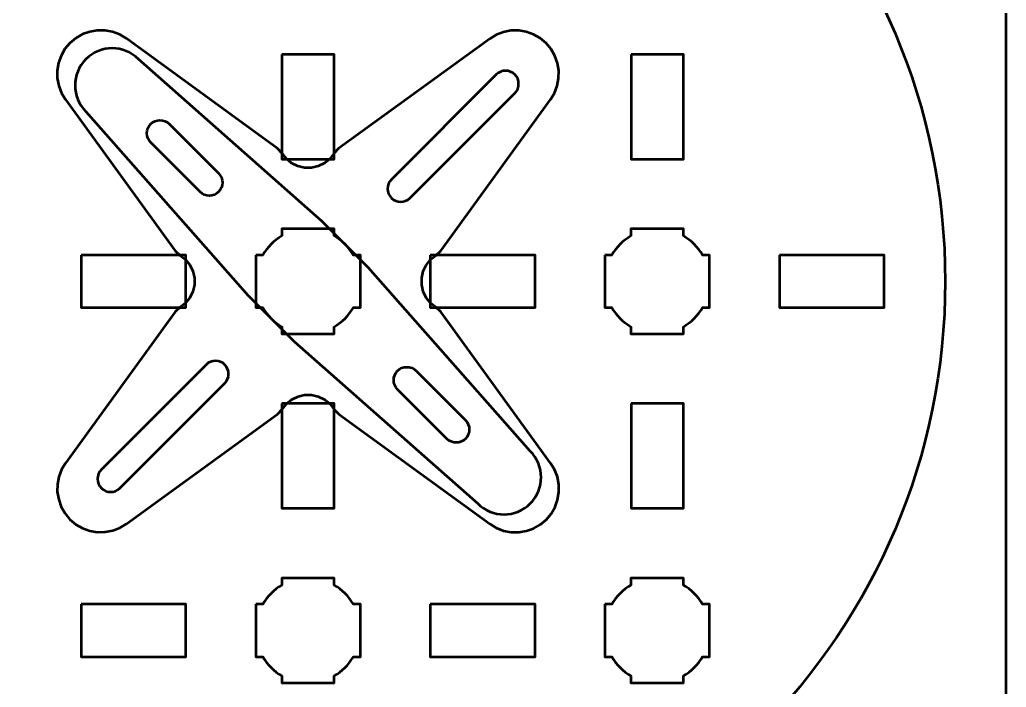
# Model space of a CAD drawing. Header units: centimetres. Extents: x -21.1 to 0, y -29.7 to 0.
# Drawn here: x -5.65 to 0, y -6.18 to -2.35 of the extents above; entities that cross this region are included whole.
import ezdxf

# ---------------------------------------------------------------- set-up
doc = ezdxf.new("R2010")
doc.units = ezdxf.units.CM
doc.header["$MEASUREMENT"] = 0
doc.layers.add('Layer 1', color=7, linetype='Continuous')

msp = doc.modelspace()

# ---------------------------------------------------------------- linework, layer by layer
at = {"layer": 'Layer 1', "color": 3, "lineweight": 53}
msp.add_ellipse((-4, -3.85), major_axis=(0, 3.65), ratio=1, dxfattribs=at)
at = {"layer": 'Layer 1', "color": 1, "lineweight": 53}
msp.add_open_spline([(-21.00003, -29.19995), (-21.00003, -29.19995), (-21.00003, -2.29992), (-21.00003, -2.29992), (-21.00003, -2.29992), (-21.00003, -2.21709), (-20.93286, -2.14992), (-20.85003, -2.14992), (-20.85003, -2.14992), (-20.7672, -2.14992), (-20.70003, -2.08275), (-20.70003, -1.99992), (-20.70003, -1.99992), (-20.70003, -1.91709), (-20.7672, -1.84992), (-20.85003, -1.84992), (-20.85003, -1.84992), (-20.93286, -1.84992), (-21.00003, -1.78275), (-21.00003, -1.69992), (-21.00003, -1.69992), (-21.00003, -1.61709), (-20.93286, -1.54992), (-20.85003, -1.54992), (-20.85003, -1.54992), (-20.7672, -1.54992), (-20.70003, -1.48275), (-20.70003, -1.39992), (-20.70003, -1.39992), (-20.70003, -1.31709), (-20.7672, -1.24992), (-20.85003, -1.24992), (-20.85003, -1.24992), (-20.93286, -1.24992), (-21.00003, -1.18275), (-21.00003, -1.09992), (-21.00003, -1.09992), (-21.00003, -1.09992), (-21.00003, -0.49992), (-21.00003, -0.49992), (-21.00003, -0.49992), (-21.00003, -0.22295), (-20.77694, 0.00004), (-20.49994, 0.00004), (-20.49994, 0.00004), (-20.49994, 0.00004), (-0.50008, 0.00004), (-0.50008, 0.00004), (-0.50008, 0.00004), (-0.22294, 0.00004), (0.00002, -0.22295), (0.00002, -0.49992), (0.00002, -0.49992), (0.00002, -0.49992), (0.00002, -29.19995), (0.00002, -29.19995), (0.00002, -29.19995), (0.00002, -29.47695), (-0.22294, -29.70004), (-0.50008, -29.70004), (-0.50008, -29.70004), (-0.50008, -29.70004), (-20.49994, -29.70004), (-20.49994, -29.70004), (-20.49994, -29.70004), (-20.77694, -29.70004), (-21.00003, -29.47695), (-21.00003, -29.19995)], degree=3, knots=[0, 0, 0, 0, 0.0588235, 0.0588235, 0.0588235, 0.0588235, 0.1176471, 0.1176471, 0.1176471, 0.1176471, 0.1764706, 0.1764706, 0.1764706, 0.1764706, 0.2352941, 0.2352941, 0.2352941, 0.2352941, 0.2941176, 0.2941176, 0.2941176, 0.2941176, 0.3529412, 0.3529412, 0.3529412, 0.3529412, 0.4117647, 0.4117647, 0.4117647, 0.4117647, 0.4705882, 0.4705882, 0.4705882, 0.4705882, 0.5294118, 0.5294118, 0.5294118, 0.5294118, 0.5882353, 0.5882353, 0.5882353, 0.5882353, 0.6470588, 0.6470588, 0.6470588, 0.6470588, 0.7058824, 0.7058824, 0.7058824, 0.7058824, 0.7647059, 0.7647059, 0.7647059, 0.7647059, 0.8235294, 0.8235294, 0.8235294, 0.8235294, 0.8823529, 0.8823529, 0.8823529, 0.8823529, 0.9411765, 0.9411765, 0.9411765, 0.9411765, 1, 1, 1, 1], dxfattribs=at)
at = {"layer": 'Layer 1', "color": 5, "lineweight": 53}
for points, knots in [([(-5.04126, -2.4598), (-5.04126, -2.4598), (-4.17532, -3.08937), (-4.17532, -3.08937), (-4.17532, -3.08937), (-4.17532, -3.08937), (-4.14843, -3.11738), (-4.14843, -3.11738), (-4.14843, -3.11738), (-4.14843, -3.11738), (-4.12435, -3.14819), (-4.12435, -3.14819), (-4.12435, -3.14819), (-4.12435, -3.14819), (-4.0941, -3.17283), (-4.0941, -3.17283), (-4.0941, -3.17283), (-4.0941, -3.17283), (-4.05882, -3.19019), (-4.05882, -3.19019), (-4.05882, -3.19019), (-4.05882, -3.19019), (-4.0196, -3.19916), (-4.0196, -3.19916), (-4.0196, -3.19916), (-4.0196, -3.19916), (-3.98039, -3.19915), (-3.98039, -3.19915), (-3.98039, -3.19915), (-3.98039, -3.19915), (-3.94231, -3.19019), (-3.94231, -3.19019), (-3.94231, -3.19019), (-3.94231, -3.19019), (-3.90646, -3.17338), (-3.90646, -3.17338), (-3.90646, -3.17338), (-3.90646, -3.17338), (-3.87565, -3.14818), (-3.87565, -3.14818), (-3.87565, -3.14818), (-3.87565, -3.14818), (-3.85158, -3.11738), (-3.85158, -3.11738), (-3.85158, -3.11738), (-3.85158, -3.11738), (-3.82525, -3.08881), (-3.82525, -3.08881), (-3.82525, -3.08881), (-3.82525, -3.08881), (-2.9593, -2.46036), (-2.9593, -2.46036), (-2.9593, -2.46036), (-2.9593, -2.46036), (-2.92177, -2.43739), (-2.92177, -2.43739), (-2.92177, -2.43739), (-2.92177, -2.43739), (-2.88089, -2.42228), (-2.88089, -2.42228), (-2.88089, -2.42228), (-2.88089, -2.42228), (-2.83775, -2.41387), (-2.83775, -2.41387), (-2.83775, -2.41387), (-2.83775, -2.41387), (-2.79351, -2.41331), (-2.79351, -2.41331), (-2.79351, -2.41331), (-2.79351, -2.41331), (-2.74982, -2.42115), (-2.74982, -2.42115), (-2.74982, -2.42115), (-2.74982, -2.42115), (-2.70837, -2.43572), (-2.70837, -2.43572), (-2.70837, -2.43572), (-2.70837, -2.43572), (-2.66973, -2.45756), (-2.66973, -2.45756), (-2.66973, -2.45756), (-2.66973, -2.45756), (-2.63612, -2.48556), (-2.63612, -2.48556), (-2.63612, -2.48556), (-2.63612, -2.48556), (-2.60755, -2.51973), (-2.60755, -2.51973), (-2.60755, -2.51973), (-2.60755, -2.51973), (-2.58571, -2.55838), (-2.58571, -2.55838), (-2.58571, -2.55838), (-2.58571, -2.55838), (-2.57114, -2.59982), (-2.57114, -2.59982), (-2.57114, -2.59982), (-2.57114, -2.59982), (-2.56386, -2.64296), (-2.56386, -2.64296), (-2.56386, -2.64296), (-2.56386, -2.64296), (-2.56442, -2.6872), (-2.56442, -2.6872), (-2.56442, -2.6872), (-2.56442, -2.6872), (-2.57227, -2.7309), (-2.57227, -2.7309), (-2.57227, -2.7309), (-2.57227, -2.7309), (-2.58738, -2.77178), (-2.58738, -2.77178), (-2.58738, -2.77178), (-2.58738, -2.77178), (-2.61035, -2.80931), (-2.61035, -2.80931), (-2.61035, -2.80931), (-2.61035, -2.80931), (-3.23936, -3.6747), (-3.23936, -3.6747), (-3.23936, -3.6747), (-3.23936, -3.6747), (-3.26738, -3.70158), (-3.26738, -3.70158), (-3.26738, -3.70158), (-3.26738, -3.70158), (-3.29817, -3.72566), (-3.29817, -3.72566), (-3.29817, -3.72566), (-3.29817, -3.72566), (-3.32337, -3.75647), (-3.32337, -3.75647), (-3.32337, -3.75647), (-3.32337, -3.75647), (-3.34018, -3.79232), (-3.34018, -3.79232), (-3.34018, -3.79232), (-3.34018, -3.79232), (-3.34914, -3.83039), (-3.34914, -3.83039), (-3.34914, -3.83039), (-3.34914, -3.83039), (-3.34915, -3.86961), (-3.34915, -3.86961), (-3.34915, -3.86961), (-3.34915, -3.86961), (-3.34075, -3.90826), (-3.34075, -3.90826), (-3.34075, -3.90826), (-3.34075, -3.90826), (-3.32338, -3.94355), (-3.32338, -3.94355), (-3.32338, -3.94355), (-3.32338, -3.94355), (-3.29818, -3.97436), (-3.29818, -3.97436), (-3.29818, -3.97436), (-3.29818, -3.97436), (-3.26737, -3.99844), (-3.26737, -3.99844), (-3.26737, -3.99844), (-3.26737, -3.99844), (-3.23936, -4.02532), (-3.23936, -4.02532), (-3.23936, -4.02532), (-3.23936, -4.02532), (-2.61036, -4.8907), (-2.61036, -4.8907), (-2.61036, -4.8907), (-2.61036, -4.8907), (-2.5874, -4.92822), (-2.5874, -4.92822), (-2.5874, -4.92822), (-2.5874, -4.92822), (-2.57171, -4.96966), (-2.57171, -4.96966), (-2.57171, -4.96966), (-2.57171, -4.96966), (-2.56388, -5.01336), (-2.56388, -5.01336), (-2.56388, -5.01336), (-2.56388, -5.01336), (-2.56332, -5.0576), (-2.56332, -5.0576), (-2.56332, -5.0576), (-2.56332, -5.0576), (-2.57059, -5.10073), (-2.57059, -5.10073), (-2.57059, -5.10073), (-2.57059, -5.10073), (-2.58516, -5.14218), (-2.58516, -5.14218), (-2.58516, -5.14218), (-2.58516, -5.14218), (-2.607, -5.18083), (-2.607, -5.18083), (-2.607, -5.18083), (-2.607, -5.18083), (-2.635, -5.21444), (-2.635, -5.21444), (-2.635, -5.21444), (-2.635, -5.21444), (-2.66917, -5.243), (-2.66917, -5.243), (-2.66917, -5.243), (-2.66917, -5.243), (-2.70783, -5.26485), (-2.70783, -5.26485), (-2.70783, -5.26485), (-2.70783, -5.26485), (-2.74928, -5.27942), (-2.74928, -5.27942), (-2.74928, -5.27942), (-2.74928, -5.27942), (-2.7924, -5.28669), (-2.7924, -5.28669), (-2.7924, -5.28669), (-2.7924, -5.28669), (-2.83665, -5.28613), (-2.83665, -5.28613), (-2.83665, -5.28613), (-2.83665, -5.28613), (-2.88034, -5.2783), (-2.88034, -5.2783), (-2.88034, -5.2783), (-2.88034, -5.2783), (-2.92179, -5.26261), (-2.92179, -5.26261), (-2.92179, -5.26261), (-2.92179, -5.26261), (-2.95931, -5.23965), (-2.95931, -5.23965), (-2.95931, -5.23965), (-2.95931, -5.23965), (-3.82468, -4.61064), (-3.82468, -4.61064), (-3.82468, -4.61064), (-3.82468, -4.61064), (-3.85157, -4.58264), (-3.85157, -4.58264), (-3.85157, -4.58264), (-3.85157, -4.58264), (-3.87565, -4.55183), (-3.87565, -4.55183), (-3.87565, -4.55183), (-3.87565, -4.55183), (-3.90646, -4.52663), (-3.90646, -4.52663), (-3.90646, -4.52663), (-3.90646, -4.52663), (-3.94175, -4.50926), (-3.94175, -4.50926), (-3.94175, -4.50926), (-3.94175, -4.50926), (-3.9804, -4.50086), (-3.9804, -4.50086), (-3.9804, -4.50086), (-3.9804, -4.50086), (-4.01961, -4.50086), (-4.01961, -4.50086), (-4.01961, -4.50086), (-4.01961, -4.50086), (-4.05769, -4.50983), (-4.05769, -4.50983), (-4.05769, -4.50983), (-4.05769, -4.50983), (-4.09354, -4.52663), (-4.09354, -4.52663), (-4.09354, -4.52663), (-4.09354, -4.52663), (-4.12435, -4.55184), (-4.12435, -4.55184), (-4.12435, -4.55184), (-4.12435, -4.55184), (-4.14843, -4.58264), (-4.14843, -4.58264), (-4.14843, -4.58264), (-4.14843, -4.58264), (-4.17475, -4.61009), (-4.17475, -4.61009), (-4.17475, -4.61009), (-4.17475, -4.61009), (-5.04069, -5.23965), (-5.04069, -5.23965), (-5.04069, -5.23965), (-5.04069, -5.23965), (-5.07821, -5.26261), (-5.07821, -5.26261), (-5.07821, -5.26261), (-5.07821, -5.26261), (-5.11911, -5.27774), (-5.11911, -5.27774), (-5.11911, -5.27774), (-5.11911, -5.27774), (-5.1628, -5.28557), (-5.1628, -5.28557), (-5.1628, -5.28557), (-5.1628, -5.28557), (-5.20704, -5.28614), (-5.20704, -5.28614), (-5.20704, -5.28614), (-5.20704, -5.28614), (-5.25017, -5.27886), (-5.25017, -5.27886), (-5.25017, -5.27886), (-5.25017, -5.27886), (-5.29161, -5.26429), (-5.29161, -5.26429), (-5.29161, -5.26429), (-5.29161, -5.26429), (-5.33027, -5.24245), (-5.33027, -5.24245), (-5.33027, -5.24245), (-5.33027, -5.24245), (-5.36444, -5.21388), (-5.36444, -5.21388), (-5.36444, -5.21388), (-5.36444, -5.21388), (-5.39244, -5.18027), (-5.39244, -5.18027), (-5.39244, -5.18027), (-5.39244, -5.18027), (-5.41427, -5.14163), (-5.41427, -5.14163), (-5.41427, -5.14163), (-5.41427, -5.14163), (-5.42885, -5.10018), (-5.42885, -5.10018), (-5.42885, -5.10018), (-5.42885, -5.10018), (-5.43669, -5.05649), (-5.43669, -5.05649), (-5.43669, -5.05649), (-5.43669, -5.05649), (-5.43613, -5.01224), (-5.43613, -5.01224), (-5.43613, -5.01224), (-5.43613, -5.01224), (-5.42773, -4.96912), (-5.42773, -4.96912), (-5.42773, -4.96912), (-5.42773, -4.96912), (-5.4126, -4.92822), (-5.4126, -4.92822), (-5.4126, -4.92822), (-5.4126, -4.92822), (-5.38964, -4.8907), (-5.38964, -4.8907), (-5.38964, -4.8907), (-5.38964, -4.8907), (-4.76064, -4.0242), (-4.76064, -4.0242), (-4.76064, -4.0242), (-4.76064, -4.0242), (-4.73263, -3.99844), (-4.73263, -3.99844), (-4.73263, -3.99844), (-4.73263, -3.99844), (-4.70183, -3.97436), (-4.70183, -3.97436), (-4.70183, -3.97436), (-4.70183, -3.97436), (-4.67662, -3.94355), (-4.67662, -3.94355), (-4.67662, -3.94355), (-4.67662, -3.94355), (-4.65982, -3.9077), (-4.65982, -3.9077), (-4.65982, -3.9077), (-4.65982, -3.9077), (-4.65086, -3.86961), (-4.65086, -3.86961), (-4.65086, -3.86961), (-4.65086, -3.86961), (-4.65085, -3.83041), (-4.65085, -3.83041), (-4.65085, -3.83041), (-4.65085, -3.83041), (-4.65982, -3.79119), (-4.65982, -3.79119), (-4.65982, -3.79119), (-4.65982, -3.79119), (-4.67718, -3.75591), (-4.67718, -3.75591), (-4.67718, -3.75591), (-4.67718, -3.75591), (-4.70182, -3.72567), (-4.70182, -3.72567), (-4.70182, -3.72567), (-4.70182, -3.72567), (-4.73263, -3.70158), (-4.73263, -3.70158), (-4.73263, -3.70158), (-4.73263, -3.70158), (-4.76064, -3.67469), (-4.76064, -3.67469), (-4.76064, -3.67469), (-4.76064, -3.67469), (-5.39021, -2.80875), (-5.39021, -2.80875), (-5.39021, -2.80875), (-5.39021, -2.80875), (-5.41317, -2.77123), (-5.41317, -2.77123), (-5.41317, -2.77123), (-5.41317, -2.77123), (-5.42886, -2.72978), (-5.42886, -2.72978), (-5.42886, -2.72978), (-5.42886, -2.72978), (-5.43669, -2.68609), (-5.43669, -2.68609), (-5.43669, -2.68609), (-5.43669, -2.68609), (-5.4367, -2.6424), (-5.4367, -2.6424), (-5.4367, -2.6424), (-5.4367, -2.6424), (-5.42998, -2.59872), (-5.42998, -2.59872), (-5.42998, -2.59872), (-5.42998, -2.59872), (-5.41485, -2.55783), (-5.41485, -2.55783), (-5.41485, -2.55783), (-5.41485, -2.55783), (-5.393, -2.51917), (-5.393, -2.51917), (-5.393, -2.51917), (-5.393, -2.51917), (-5.36444, -2.485), (-5.36444, -2.485), (-5.36444, -2.485), (-5.36444, -2.485), (-5.33083, -2.457), (-5.33083, -2.457), (-5.33083, -2.457), (-5.33083, -2.457), (-5.29218, -2.43516), (-5.29218, -2.43516), (-5.29218, -2.43516), (-5.29218, -2.43516), (-5.25129, -2.42003), (-5.25129, -2.42003), (-5.25129, -2.42003), (-5.25129, -2.42003), (-5.20761, -2.41331), (-5.20761, -2.41331), (-5.20761, -2.41331), (-5.20761, -2.41331), (-5.16392, -2.41332), (-5.16392, -2.41332), (-5.16392, -2.41332), (-5.16392, -2.41332), (-5.12022, -2.42115), (-5.12022, -2.42115), (-5.12022, -2.42115), (-5.12022, -2.42115), (-5.07878, -2.43684), (-5.07878, -2.43684), (-5.07878, -2.43684), (-5.07878, -2.43684), (-5.04126, -2.4598), (-5.04126, -2.4598)], [0, 0, 0, 0, 0.0086207, 0.0086207, 0.0086207, 0.0086207, 0.0172414, 0.0172414, 0.0172414, 0.0172414, 0.0258621, 0.0258621, 0.0258621, 0.0258621, 0.0344828, 0.0344828, 0.0344828, 0.0344828, 0.0431034, 0.0431034, 0.0431034, 0.0431034, 0.0517241, 0.0517241, 0.0517241, 0.0517241, 0.0603448, 0.0603448, 0.0603448, 0.0603448, 0.0689655, 0.0689655, 0.0689655, 0.0689655, 0.0775862, 0.0775862, 0.0775862, 0.0775862, 0.0862069, 0.0862069, 0.0862069, 0.0862069, 0.0948276, 0.0948276, 0.0948276, 0.0948276, 0.1034483, 0.1034483, 0.1034483, 0.1034483, 0.112069, 0.112069, 0.112069, 0.112069, 0.1206897, 0.1206897, 0.1206897, 0.1206897, 0.1293103, 0.1293103, 0.1293103, 0.1293103, 0.137931, 0.137931, 0.137931, 0.137931, 0.1465517, 0.1465517, 0.1465517, 0.1465517, 0.1551724, 0.1551724, 0.1551724, 0.1551724, 0.1637931, 0.1637931, 0.1637931, 0.1637931, 0.1724138, 0.1724138, 0.1724138, 0.1724138, 0.1810345, 0.1810345, 0.1810345, 0.1810345, 0.1896552, 0.1896552, 0.1896552, 0.1896552, 0.1982759, 0.1982759, 0.1982759, 0.1982759, 0.2068966, 0.2068966, 0.2068966, 0.2068966, 0.2155172, 0.2155172, 0.2155172, 0.2155172, 0.2241379, 0.2241379, 0.2241379, 0.2241379, 0.2327586, 0.2327586, 0.2327586, 0.2327586, 0.2413793, 0.2413793, 0.2413793, 0.2413793, 0.25, 0.25, 0.25, 0.25, 0.2586207, 0.2586207, 0.2586207, 0.2586207, 0.2672414, 0.2672414, 0.2672414, 0.2672414, 0.2758621, 0.2758621, 0.2758621, 0.2758621, 0.2844828, 0.2844828, 0.2844828, 0.2844828, 0.2931034, 0.2931034, 0.2931034, 0.2931034, 0.3017241, 0.3017241, 0.3017241, 0.3017241, 0.3103448, 0.3103448, 0.3103448, 0.3103448, 0.3189655, 0.3189655, 0.3189655, 0.3189655, 0.3275862, 0.3275862, 0.3275862, 0.3275862, 0.3362069, 0.3362069, 0.3362069, 0.3362069, 0.3448276, 0.3448276, 0.3448276, 0.3448276, 0.3534483, 0.3534483, 0.3534483, 0.3534483, 0.362069, 0.362069, 0.362069, 0.362069, 0.3706897, 0.3706897, 0.3706897, 0.3706897, 0.3793103, 0.3793103, 0.3793103, 0.3793103, 0.387931, 0.387931, 0.387931, 0.387931, 0.3965517, 0.3965517, 0.3965517, 0.3965517, 0.4051724, 0.4051724, 0.4051724, 0.4051724, 0.4137931, 0.4137931, 0.4137931, 0.4137931, 0.4224138, 0.4224138, 0.4224138, 0.4224138, 0.4310345, 0.4310345, 0.4310345, 0.4310345, 0.4396552, 0.4396552, 0.4396552, 0.4396552, 0.4482759, 0.4482759, 0.4482759, 0.4482759, 0.4568966, 0.4568966, 0.4568966, 0.4568966, 0.4655172, 0.4655172, 0.4655172, 0.4655172, 0.4741379, 0.4741379, 0.4741379, 0.4741379, 0.4827586, 0.4827586, 0.4827586, 0.4827586, 0.4913793, 0.4913793, 0.4913793, 0.4913793, 0.5, 0.5, 0.5, 0.5, 0.5086207, 0.5086207, 0.5086207, 0.5086207, 0.5172414, 0.5172414, 0.5172414, 0.5172414, 0.5258621, 0.5258621, 0.5258621, 0.5258621, 0.5344828, 0.5344828, 0.5344828, 0.5344828, 0.5431034, 0.5431034, 0.5431034, 0.5431034, 0.5517241, 0.5517241, 0.5517241, 0.5517241, 0.5603448, 0.5603448, 0.5603448, 0.5603448, 0.5689655, 0.5689655, 0.5689655, 0.5689655, 0.5775862, 0.5775862, 0.5775862, 0.5775862, 0.5862069, 0.5862069, 0.5862069, 0.5862069, 0.5948276, 0.5948276, 0.5948276, 0.5948276, 0.6034483, 0.6034483, 0.6034483, 0.6034483, 0.612069, 0.612069, 0.612069, 0.612069, 0.6206897, 0.6206897, 0.6206897, 0.6206897, 0.6293103, 0.6293103, 0.6293103, 0.6293103, 0.637931, 0.637931, 0.637931, 0.637931, 0.6465517, 0.6465517, 0.6465517, 0.6465517, 0.6551724, 0.6551724, 0.6551724, 0.6551724, 0.6637931, 0.6637931, 0.6637931, 0.6637931, 0.6724138, 0.6724138, 0.6724138, 0.6724138, 0.6810345, 0.6810345, 0.6810345, 0.6810345, 0.6896552, 0.6896552, 0.6896552, 0.6896552, 0.6982759, 0.6982759, 0.6982759, 0.6982759, 0.7068966, 0.7068966, 0.7068966, 0.7068966, 0.7155172, 0.7155172, 0.7155172, 0.7155172, 0.7241379, 0.7241379, 0.7241379, 0.7241379, 0.7327586, 0.7327586, 0.7327586, 0.7327586, 0.7413793, 0.7413793, 0.7413793, 0.7413793, 0.75, 0.75, 0.75, 0.75, 0.7586207, 0.7586207, 0.7586207, 0.7586207, 0.7672414, 0.7672414, 0.7672414, 0.7672414, 0.7758621, 0.7758621, 0.7758621, 0.7758621, 0.7844828, 0.7844828, 0.7844828, 0.7844828, 0.7931034, 0.7931034, 0.7931034, 0.7931034, 0.8017241, 0.8017241, 0.8017241, 0.8017241, 0.8103448, 0.8103448, 0.8103448, 0.8103448, 0.8189655, 0.8189655, 0.8189655, 0.8189655, 0.8275862, 0.8275862, 0.8275862, 0.8275862, 0.8362069, 0.8362069, 0.8362069, 0.8362069, 0.8448276, 0.8448276, 0.8448276, 0.8448276, 0.8534483, 0.8534483, 0.8534483, 0.8534483, 0.862069, 0.862069, 0.862069, 0.862069, 0.8706897, 0.8706897, 0.8706897, 0.8706897, 0.8793103, 0.8793103, 0.8793103, 0.8793103, 0.887931, 0.887931, 0.887931, 0.887931, 0.8965517, 0.8965517, 0.8965517, 0.8965517, 0.9051724, 0.9051724, 0.9051724, 0.9051724, 0.9137931, 0.9137931, 0.9137931, 0.9137931, 0.9224138, 0.9224138, 0.9224138, 0.9224138, 0.9310345, 0.9310345, 0.9310345, 0.9310345, 0.9396552, 0.9396552, 0.9396552, 0.9396552, 0.9482759, 0.9482759, 0.9482759, 0.9482759, 0.9568966, 0.9568966, 0.9568966, 0.9568966, 0.9655172, 0.9655172, 0.9655172, 0.9655172, 0.9741379, 0.9741379, 0.9741379, 0.9741379, 0.9827586, 0.9827586, 0.9827586, 0.9827586, 0.9913793, 0.9913793, 0.9913793, 0.9913793, 1, 1, 1, 1]), ([(-4.07955, -4.19471), (-4.07955, -4.19471), (-4.34471, -3.92955), (-4.34471, -3.92955), (-4.34471, -3.92955), (-4.34471, -3.92955), (-5.27279, -2.87773), (-5.27279, -2.87773), (-5.27279, -2.87773), (-5.35555, -2.79497), (-5.35555, -2.65997), (-5.27279, -2.57721), (-5.27279, -2.57721), (-5.19003, -2.49445), (-5.05503, -2.49445), (-4.97227, -2.57721), (-4.97227, -2.57721), (-4.97227, -2.57721), (-3.92045, -3.50529), (-3.92045, -3.50529), (-3.92045, -3.50529), (-3.92045, -3.50529), (-3.65529, -3.77045), (-3.65529, -3.77045), (-3.65529, -3.77045), (-3.65529, -3.77045), (-2.72721, -4.82227), (-2.72721, -4.82227), (-2.72721, -4.82227), (-2.64445, -4.90503), (-2.64445, -5.04003), (-2.72721, -5.12279), (-2.72721, -5.12279), (-2.80997, -5.20555), (-2.94497, -5.20555), (-3.02773, -5.12279), (-3.02773, -5.12279), (-3.02773, -5.12279), (-4.07955, -4.19471), (-4.07955, -4.19471)], [0, 0, 0, 0, 0.1, 0.1, 0.1, 0.1, 0.2, 0.2, 0.2, 0.2, 0.3, 0.3, 0.3, 0.3, 0.4, 0.4, 0.4, 0.4, 0.5, 0.5, 0.5, 0.5, 0.6, 0.6, 0.6, 0.6, 0.7, 0.7, 0.7, 0.7, 0.8, 0.8, 0.8, 0.8, 0.9, 0.9, 0.9, 0.9, 1, 1, 1, 1])]:
    msp.add_open_spline(points, degree=3, knots=knots, dxfattribs=at)
at = {"layer": 'Layer 1', "lineweight": 53}
for points, knots in [([(-4.15004, -2.54991), (-4.15004, -2.54991), (-3.85004, -2.54991), (-3.85004, -2.54991), (-3.85004, -2.54991), (-3.85004, -2.54991), (-3.85004, -3.14992), (-3.85004, -3.14992), (-3.85004, -3.14992), (-3.85004, -3.14992), (-4.15004, -3.14992), (-4.15004, -3.14992), (-4.15004, -3.14992), (-4.15004, -3.14992), (-4.15004, -2.54991), (-4.15004, -2.54991)], [0, 0, 0, 0, 0.25, 0.25, 0.25, 0.25, 0.5, 0.5, 0.5, 0.5, 0.75, 0.75, 0.75, 0.75, 1, 1, 1, 1]), ([(-2.14994, -2.54991), (-2.14994, -2.54991), (-1.84993, -2.54991), (-1.84993, -2.54991), (-1.84993, -2.54991), (-1.84993, -2.54991), (-1.84993, -3.14992), (-1.84993, -3.14992), (-1.84993, -3.14992), (-1.84993, -3.14992), (-2.14994, -3.14992), (-2.14994, -3.14992), (-2.14994, -3.14992), (-2.14994, -3.14992), (-2.14994, -2.54991), (-2.14994, -2.54991)], [0, 0, 0, 0, 0.25, 0.25, 0.25, 0.25, 0.5, 0.5, 0.5, 0.5, 0.75, 0.75, 0.75, 0.75, 1, 1, 1, 1]), ([(-3.41663, -3.3727), (-3.44591, -3.40198), (-3.49341, -3.40198), (-3.52269, -3.3727), (-3.52269, -3.3727), (-3.55197, -3.34341), (-3.55197, -3.29591), (-3.52269, -3.26663), (-3.52269, -3.26663), (-3.52269, -3.26663), (-2.92165, -2.66559), (-2.92165, -2.66559), (-2.92165, -2.66559), (-2.89237, -2.63631), (-2.84487, -2.63631), (-2.81558, -2.66559), (-2.81558, -2.66559), (-2.7863, -2.69487), (-2.7863, -2.74237), (-2.81558, -2.77166), (-2.81558, -2.77166), (-2.81558, -2.77166), (-3.41663, -3.3727), (-3.41663, -3.3727)], [0, 0, 0, 0, 0.1666667, 0.1666667, 0.1666667, 0.1666667, 0.3333333, 0.3333333, 0.3333333, 0.3333333, 0.5, 0.5, 0.5, 0.5, 0.6666667, 0.6666667, 0.6666667, 0.6666667, 0.8333333, 0.8333333, 0.8333333, 0.8333333, 1, 1, 1, 1]), ([(-4.79549, -2.94844), (-4.82477, -2.91916), (-4.87228, -2.91916), (-4.90156, -2.94844), (-4.90156, -2.94844), (-4.93084, -2.97772), (-4.93084, -3.02522), (-4.90156, -3.0545), (-4.90156, -3.0545), (-4.90156, -3.0545), (-4.61871, -3.33735), (-4.61871, -3.33735), (-4.61871, -3.33735), (-4.58943, -3.36663), (-4.54193, -3.36663), (-4.51265, -3.33735), (-4.51265, -3.33735), (-4.48337, -3.30807), (-4.48337, -3.26056), (-4.51265, -3.23128), (-4.51265, -3.23128), (-4.51265, -3.23128), (-4.79549, -2.94844), (-4.79549, -2.94844)], [0, 0, 0, 0, 0.1666667, 0.1666667, 0.1666667, 0.1666667, 0.3333333, 0.3333333, 0.3333333, 0.3333333, 0.5, 0.5, 0.5, 0.5, 0.6666667, 0.6666667, 0.6666667, 0.6666667, 0.8333333, 0.8333333, 0.8333333, 0.8333333, 1, 1, 1, 1]), ([(-4.3, -3.69994), (-4.3, -3.69994), (-4.2598, -3.69994), (-4.2598, -3.69994), (-4.2598, -3.69994), (-4.23347, -3.65442), (-4.19551, -3.61649), (-4.15, -3.59016), (-4.15, -3.59016), (-4.15, -3.59016), (-4.15, -3.54994), (-4.15, -3.54994), (-4.15, -3.54994), (-4.15, -3.54994), (-3.85, -3.54994), (-3.85, -3.54994), (-3.85, -3.54994), (-3.85, -3.54994), (-3.85, -3.59013), (-3.85, -3.59013), (-3.85, -3.59013), (-3.80447, -3.61646), (-3.76648, -3.65441), (-3.74012, -3.69994), (-3.74012, -3.69994), (-3.74012, -3.69994), (-3.7, -3.69994), (-3.7, -3.69994), (-3.7, -3.69994), (-3.7, -3.69994), (-3.7, -3.84536), (-3.7, -3.84536), (-3.7, -3.84536), (-3.7, -3.84536), (-3.69994, -3.85001), (-3.69994, -3.85001), (-3.69994, -3.85001), (-3.69994, -3.85001), (-3.7, -3.85465), (-3.7, -3.85465), (-3.7, -3.85465), (-3.7, -3.85465), (-3.7, -3.99994), (-3.7, -3.99994), (-3.7, -3.99994), (-3.7, -3.99994), (-3.74007, -3.99994), (-3.74007, -3.99994), (-3.74007, -3.99994), (-3.76642, -4.04551), (-3.80442, -4.08352), (-3.85, -4.10988), (-3.85, -4.10988), (-3.85, -4.10988), (-3.85, -4.14994), (-3.85, -4.14994), (-3.85, -4.14994), (-3.85, -4.14994), (-3.99328, -4.14994), (-3.99328, -4.14994), (-3.99328, -4.14994), (-3.99328, -4.14994), (-3.99995, -4.15002), (-3.99995, -4.15002), (-3.99995, -4.15002), (-3.99995, -4.15002), (-4.00663, -4.14994), (-4.00663, -4.14994), (-4.00663, -4.14994), (-4.00663, -4.14994), (-4.15, -4.14994), (-4.15, -4.14994), (-4.15, -4.14994), (-4.15, -4.14994), (-4.15, -4.10984), (-4.15, -4.10984), (-4.15, -4.10984), (-4.19554, -4.08348), (-4.23352, -4.04549), (-4.25985, -3.99994), (-4.25985, -3.99994), (-4.25985, -3.99994), (-4.3, -3.99994), (-4.3, -3.99994), (-4.3, -3.99994), (-4.3, -3.99994), (-4.3, -3.69994), (-4.3, -3.69994)], [0, 0, 0, 0, 0.0454545, 0.0454545, 0.0454545, 0.0454545, 0.0909091, 0.0909091, 0.0909091, 0.0909091, 0.1363636, 0.1363636, 0.1363636, 0.1363636, 0.1818182, 0.1818182, 0.1818182, 0.1818182, 0.2272727, 0.2272727, 0.2272727, 0.2272727, 0.2727273, 0.2727273, 0.2727273, 0.2727273, 0.3181818, 0.3181818, 0.3181818, 0.3181818, 0.3636364, 0.3636364, 0.3636364, 0.3636364, 0.4090909, 0.4090909, 0.4090909, 0.4090909, 0.4545455, 0.4545455, 0.4545455, 0.4545455, 0.5, 0.5, 0.5, 0.5, 0.5454545, 0.5454545, 0.5454545, 0.5454545, 0.5909091, 0.5909091, 0.5909091, 0.5909091, 0.6363636, 0.6363636, 0.6363636, 0.6363636, 0.6818182, 0.6818182, 0.6818182, 0.6818182, 0.7272727, 0.7272727, 0.7272727, 0.7272727, 0.7727273, 0.7727273, 0.7727273, 0.7727273, 0.8181818, 0.8181818, 0.8181818, 0.8181818, 0.8636364, 0.8636364, 0.8636364, 0.8636364, 0.9090909, 0.9090909, 0.9090909, 0.9090909, 0.9545455, 0.9545455, 0.9545455, 0.9545455, 1, 1, 1, 1]), ([(-2.3, -3.69994), (-2.3, -3.69994), (-2.2598, -3.69994), (-2.2598, -3.69994), (-2.2598, -3.69994), (-2.23347, -3.65442), (-2.19551, -3.61649), (-2.15, -3.59016), (-2.15, -3.59016), (-2.15, -3.59016), (-2.15, -3.54994), (-2.15, -3.54994), (-2.15, -3.54994), (-2.15, -3.54994), (-1.85, -3.54994), (-1.85, -3.54994), (-1.85, -3.54994), (-1.85, -3.54994), (-1.85, -3.59013), (-1.85, -3.59013), (-1.85, -3.59013), (-1.80447, -3.61646), (-1.76648, -3.65441), (-1.74012, -3.69994), (-1.74012, -3.69994), (-1.74012, -3.69994), (-1.7, -3.69994), (-1.7, -3.69994), (-1.7, -3.69994), (-1.7, -3.69994), (-1.7, -3.84536), (-1.7, -3.84536), (-1.7, -3.84536), (-1.7, -3.84536), (-1.69994, -3.85001), (-1.69994, -3.85001), (-1.69994, -3.85001), (-1.69994, -3.85001), (-1.7, -3.85465), (-1.7, -3.85465), (-1.7, -3.85465), (-1.7, -3.85465), (-1.7, -3.99994), (-1.7, -3.99994), (-1.7, -3.99994), (-1.7, -3.99994), (-1.74007, -3.99994), (-1.74007, -3.99994), (-1.74007, -3.99994), (-1.76642, -4.04551), (-1.80442, -4.08352), (-1.85, -4.10988), (-1.85, -4.10988), (-1.85, -4.10988), (-1.85, -4.14994), (-1.85, -4.14994), (-1.85, -4.14994), (-1.85, -4.14994), (-1.99328, -4.14994), (-1.99328, -4.14994), (-1.99328, -4.14994), (-1.99328, -4.14994), (-1.99995, -4.15002), (-1.99995, -4.15002), (-1.99995, -4.15002), (-1.99995, -4.15002), (-2.00663, -4.14994), (-2.00663, -4.14994), (-2.00663, -4.14994), (-2.00663, -4.14994), (-2.15, -4.14994), (-2.15, -4.14994), (-2.15, -4.14994), (-2.15, -4.14994), (-2.15, -4.10984), (-2.15, -4.10984), (-2.15, -4.10984), (-2.19554, -4.08348), (-2.23352, -4.04549), (-2.25985, -3.99994), (-2.25985, -3.99994), (-2.25985, -3.99994), (-2.3, -3.99994), (-2.3, -3.99994), (-2.3, -3.99994), (-2.3, -3.99994), (-2.3, -3.69994), (-2.3, -3.69994)], [0, 0, 0, 0, 0.0454545, 0.0454545, 0.0454545, 0.0454545, 0.0909091, 0.0909091, 0.0909091, 0.0909091, 0.1363636, 0.1363636, 0.1363636, 0.1363636, 0.1818182, 0.1818182, 0.1818182, 0.1818182, 0.2272727, 0.2272727, 0.2272727, 0.2272727, 0.2727273, 0.2727273, 0.2727273, 0.2727273, 0.3181818, 0.3181818, 0.3181818, 0.3181818, 0.3636364, 0.3636364, 0.3636364, 0.3636364, 0.4090909, 0.4090909, 0.4090909, 0.4090909, 0.4545455, 0.4545455, 0.4545455, 0.4545455, 0.5, 0.5, 0.5, 0.5, 0.5454545, 0.5454545, 0.5454545, 0.5454545, 0.5909091, 0.5909091, 0.5909091, 0.5909091, 0.6363636, 0.6363636, 0.6363636, 0.6363636, 0.6818182, 0.6818182, 0.6818182, 0.6818182, 0.7272727, 0.7272727, 0.7272727, 0.7272727, 0.7727273, 0.7727273, 0.7727273, 0.7727273, 0.8181818, 0.8181818, 0.8181818, 0.8181818, 0.8636364, 0.8636364, 0.8636364, 0.8636364, 0.9090909, 0.9090909, 0.9090909, 0.9090909, 0.9545455, 0.9545455, 0.9545455, 0.9545455, 1, 1, 1, 1]), ([(-5.29999, -3.69986), (-5.29999, -3.69986), (-4.69998, -3.69986), (-4.69998, -3.69986), (-4.69998, -3.69986), (-4.69998, -3.69986), (-4.69998, -3.99986), (-4.69998, -3.99986), (-4.69998, -3.99986), (-4.69998, -3.99986), (-5.29999, -3.99986), (-5.29999, -3.99986), (-5.29999, -3.99986), (-5.29999, -3.99986), (-5.29999, -3.69986), (-5.29999, -3.69986)], [0, 0, 0, 0, 0.25, 0.25, 0.25, 0.25, 0.5, 0.5, 0.5, 0.5, 0.75, 0.75, 0.75, 0.75, 1, 1, 1, 1]), ([(-3.29992, -3.69986), (-3.29992, -3.69986), (-2.69992, -3.69986), (-2.69992, -3.69986), (-2.69992, -3.69986), (-2.69992, -3.69986), (-2.69992, -3.99986), (-2.69992, -3.99986), (-2.69992, -3.99986), (-2.69992, -3.99986), (-3.29992, -3.99986), (-3.29992, -3.99986), (-3.29992, -3.99986), (-3.29992, -3.99986), (-3.29992, -3.69986), (-3.29992, -3.69986)], [0, 0, 0, 0, 0.25, 0.25, 0.25, 0.25, 0.5, 0.5, 0.5, 0.5, 0.75, 0.75, 0.75, 0.75, 1, 1, 1, 1]), ([(-1.29995, -3.69986), (-1.29995, -3.69986), (-0.69995, -3.69986), (-0.69995, -3.69986), (-0.69995, -3.69986), (-0.69995, -3.69986), (-0.69995, -3.99986), (-0.69995, -3.99986), (-0.69995, -3.99986), (-0.69995, -3.99986), (-1.29995, -3.99986), (-1.29995, -3.99986), (-1.29995, -3.99986), (-1.29995, -3.99986), (-1.29995, -3.69986), (-1.29995, -3.69986)], [0, 0, 0, 0, 0.25, 0.25, 0.25, 0.25, 0.5, 0.5, 0.5, 0.5, 0.75, 0.75, 0.75, 0.75, 1, 1, 1, 1]), ([(-5.07833, -5.0344), (-5.10761, -5.06369), (-5.15512, -5.06369), (-5.1844, -5.0344), (-5.1844, -5.0344), (-5.21368, -5.00512), (-5.21368, -4.95762), (-5.1844, -4.92834), (-5.1844, -4.92834), (-5.1844, -4.92834), (-4.58336, -4.3273), (-4.58336, -4.3273), (-4.58336, -4.3273), (-4.55408, -4.29802), (-4.50657, -4.29802), (-4.47729, -4.3273), (-4.47729, -4.3273), (-4.44801, -4.35658), (-4.44801, -4.40408), (-4.47729, -4.43336), (-4.47729, -4.43336), (-4.47729, -4.43336), (-5.07833, -5.0344), (-5.07833, -5.0344)], [0, 0, 0, 0, 0.1666667, 0.1666667, 0.1666667, 0.1666667, 0.3333333, 0.3333333, 0.3333333, 0.3333333, 0.5, 0.5, 0.5, 0.5, 0.6666667, 0.6666667, 0.6666667, 0.6666667, 0.8333333, 0.8333333, 0.8333333, 0.8333333, 1, 1, 1, 1]), ([(-3.38128, -4.36265), (-3.41057, -4.33336), (-3.45807, -4.33336), (-3.48735, -4.36265), (-3.48735, -4.36265), (-3.51663, -4.39193), (-3.51663, -4.43943), (-3.48735, -4.46871), (-3.48735, -4.46871), (-3.48735, -4.46871), (-3.20451, -4.75155), (-3.20451, -4.75155), (-3.20451, -4.75155), (-3.17523, -4.78084), (-3.12772, -4.78084), (-3.09844, -4.75155), (-3.09844, -4.75155), (-3.06916, -4.72227), (-3.06916, -4.67477), (-3.09844, -4.64549), (-3.09844, -4.64549), (-3.09844, -4.64549), (-3.38128, -4.36265), (-3.38128, -4.36265)], [0, 0, 0, 0, 0.1666667, 0.1666667, 0.1666667, 0.1666667, 0.3333333, 0.3333333, 0.3333333, 0.3333333, 0.5, 0.5, 0.5, 0.5, 0.6666667, 0.6666667, 0.6666667, 0.6666667, 0.8333333, 0.8333333, 0.8333333, 0.8333333, 1, 1, 1, 1]), ([(-4.15004, -4.54998), (-4.15004, -4.54998), (-3.85004, -4.54998), (-3.85004, -4.54998), (-3.85004, -4.54998), (-3.85004, -4.54998), (-3.85004, -5.14998), (-3.85004, -5.14998), (-3.85004, -5.14998), (-3.85004, -5.14998), (-4.15004, -5.14998), (-4.15004, -5.14998), (-4.15004, -5.14998), (-4.15004, -5.14998), (-4.15004, -4.54998), (-4.15004, -4.54998)], [0, 0, 0, 0, 0.25, 0.25, 0.25, 0.25, 0.5, 0.5, 0.5, 0.5, 0.75, 0.75, 0.75, 0.75, 1, 1, 1, 1]), ([(-2.14994, -4.54998), (-2.14994, -4.54998), (-1.84993, -4.54998), (-1.84993, -4.54998), (-1.84993, -4.54998), (-1.84993, -4.54998), (-1.84993, -5.14998), (-1.84993, -5.14998), (-1.84993, -5.14998), (-1.84993, -5.14998), (-2.14994, -5.14998), (-2.14994, -5.14998), (-2.14994, -5.14998), (-2.14994, -5.14998), (-2.14994, -4.54998), (-2.14994, -4.54998)], [0, 0, 0, 0, 0.25, 0.25, 0.25, 0.25, 0.5, 0.5, 0.5, 0.5, 0.75, 0.75, 0.75, 0.75, 1, 1, 1, 1]), ([(-4.3, -5.69994), (-4.3, -5.69994), (-4.2598, -5.69994), (-4.2598, -5.69994), (-4.2598, -5.69994), (-4.23347, -5.65442), (-4.19551, -5.61649), (-4.15, -5.59016), (-4.15, -5.59016), (-4.15, -5.59016), (-4.15, -5.54994), (-4.15, -5.54994), (-4.15, -5.54994), (-4.15, -5.54994), (-3.85, -5.54994), (-3.85, -5.54994), (-3.85, -5.54994), (-3.85, -5.54994), (-3.85, -5.59013), (-3.85, -5.59013), (-3.85, -5.59013), (-3.80447, -5.61646), (-3.76648, -5.65441), (-3.74012, -5.69994), (-3.74012, -5.69994), (-3.74012, -5.69994), (-3.7, -5.69994), (-3.7, -5.69994), (-3.7, -5.69994), (-3.7, -5.69994), (-3.7, -5.84536), (-3.7, -5.84536), (-3.7, -5.84536), (-3.7, -5.84536), (-3.69994, -5.85001), (-3.69994, -5.85001), (-3.69994, -5.85001), (-3.69994, -5.85001), (-3.7, -5.85465), (-3.7, -5.85465), (-3.7, -5.85465), (-3.7, -5.85465), (-3.7, -5.99994), (-3.7, -5.99994), (-3.7, -5.99994), (-3.7, -5.99994), (-3.74007, -5.99994), (-3.74007, -5.99994), (-3.74007, -5.99994), (-3.76642, -6.04551), (-3.80442, -6.08352), (-3.85, -6.10988), (-3.85, -6.10988), (-3.85, -6.10988), (-3.85, -6.14994), (-3.85, -6.14994), (-3.85, -6.14994), (-3.85, -6.14994), (-3.99328, -6.14994), (-3.99328, -6.14994), (-3.99328, -6.14994), (-3.99328, -6.14994), (-3.99995, -6.15002), (-3.99995, -6.15002), (-3.99995, -6.15002), (-3.99995, -6.15002), (-4.00663, -6.14994), (-4.00663, -6.14994), (-4.00663, -6.14994), (-4.00663, -6.14994), (-4.15, -6.14994), (-4.15, -6.14994), (-4.15, -6.14994), (-4.15, -6.14994), (-4.15, -6.10984), (-4.15, -6.10984), (-4.15, -6.10984), (-4.19554, -6.08348), (-4.23352, -6.04549), (-4.25985, -5.99994), (-4.25985, -5.99994), (-4.25985, -5.99994), (-4.3, -5.99994), (-4.3, -5.99994), (-4.3, -5.99994), (-4.3, -5.99994), (-4.3, -5.69994), (-4.3, -5.69994)], [0, 0, 0, 0, 0.0454545, 0.0454545, 0.0454545, 0.0454545, 0.0909091, 0.0909091, 0.0909091, 0.0909091, 0.1363636, 0.1363636, 0.1363636, 0.1363636, 0.1818182, 0.1818182, 0.1818182, 0.1818182, 0.2272727, 0.2272727, 0.2272727, 0.2272727, 0.2727273, 0.2727273, 0.2727273, 0.2727273, 0.3181818, 0.3181818, 0.3181818, 0.3181818, 0.3636364, 0.3636364, 0.3636364, 0.3636364, 0.4090909, 0.4090909, 0.4090909, 0.4090909, 0.4545455, 0.4545455, 0.4545455, 0.4545455, 0.5, 0.5, 0.5, 0.5, 0.5454545, 0.5454545, 0.5454545, 0.5454545, 0.5909091, 0.5909091, 0.5909091, 0.5909091, 0.6363636, 0.6363636, 0.6363636, 0.6363636, 0.6818182, 0.6818182, 0.6818182, 0.6818182, 0.7272727, 0.7272727, 0.7272727, 0.7272727, 0.7727273, 0.7727273, 0.7727273, 0.7727273, 0.8181818, 0.8181818, 0.8181818, 0.8181818, 0.8636364, 0.8636364, 0.8636364, 0.8636364, 0.9090909, 0.9090909, 0.9090909, 0.9090909, 0.9545455, 0.9545455, 0.9545455, 0.9545455, 1, 1, 1, 1]), ([(-2.3, -5.69994), (-2.3, -5.69994), (-2.2598, -5.69994), (-2.2598, -5.69994), (-2.2598, -5.69994), (-2.23347, -5.65442), (-2.19551, -5.61649), (-2.15, -5.59016), (-2.15, -5.59016), (-2.15, -5.59016), (-2.15, -5.54994), (-2.15, -5.54994), (-2.15, -5.54994), (-2.15, -5.54994), (-1.85, -5.54994), (-1.85, -5.54994), (-1.85, -5.54994), (-1.85, -5.54994), (-1.85, -5.59013), (-1.85, -5.59013), (-1.85, -5.59013), (-1.80447, -5.61646), (-1.76648, -5.65441), (-1.74012, -5.69994), (-1.74012, -5.69994), (-1.74012, -5.69994), (-1.7, -5.69994), (-1.7, -5.69994), (-1.7, -5.69994), (-1.7, -5.69994), (-1.7, -5.84536), (-1.7, -5.84536), (-1.7, -5.84536), (-1.7, -5.84536), (-1.69994, -5.85001), (-1.69994, -5.85001), (-1.69994, -5.85001), (-1.69994, -5.85001), (-1.7, -5.85465), (-1.7, -5.85465), (-1.7, -5.85465), (-1.7, -5.85465), (-1.7, -5.99994), (-1.7, -5.99994), (-1.7, -5.99994), (-1.7, -5.99994), (-1.74007, -5.99994), (-1.74007, -5.99994), (-1.74007, -5.99994), (-1.76642, -6.04551), (-1.80442, -6.08352), (-1.85, -6.10988), (-1.85, -6.10988), (-1.85, -6.10988), (-1.85, -6.14994), (-1.85, -6.14994), (-1.85, -6.14994), (-1.85, -6.14994), (-1.99328, -6.14994), (-1.99328, -6.14994), (-1.99328, -6.14994), (-1.99328, -6.14994), (-1.99995, -6.15002), (-1.99995, -6.15002), (-1.99995, -6.15002), (-1.99995, -6.15002), (-2.00663, -6.14994), (-2.00663, -6.14994), (-2.00663, -6.14994), (-2.00663, -6.14994), (-2.15, -6.14994), (-2.15, -6.14994), (-2.15, -6.14994), (-2.15, -6.14994), (-2.15, -6.10984), (-2.15, -6.10984), (-2.15, -6.10984), (-2.19554, -6.08348), (-2.23352, -6.04549), (-2.25985, -5.99994), (-2.25985, -5.99994), (-2.25985, -5.99994), (-2.3, -5.99994), (-2.3, -5.99994), (-2.3, -5.99994), (-2.3, -5.99994), (-2.3, -5.69994), (-2.3, -5.69994)], [0, 0, 0, 0, 0.0454545, 0.0454545, 0.0454545, 0.0454545, 0.0909091, 0.0909091, 0.0909091, 0.0909091, 0.1363636, 0.1363636, 0.1363636, 0.1363636, 0.1818182, 0.1818182, 0.1818182, 0.1818182, 0.2272727, 0.2272727, 0.2272727, 0.2272727, 0.2727273, 0.2727273, 0.2727273, 0.2727273, 0.3181818, 0.3181818, 0.3181818, 0.3181818, 0.3636364, 0.3636364, 0.3636364, 0.3636364, 0.4090909, 0.4090909, 0.4090909, 0.4090909, 0.4545455, 0.4545455, 0.4545455, 0.4545455, 0.5, 0.5, 0.5, 0.5, 0.5454545, 0.5454545, 0.5454545, 0.5454545, 0.5909091, 0.5909091, 0.5909091, 0.5909091, 0.6363636, 0.6363636, 0.6363636, 0.6363636, 0.6818182, 0.6818182, 0.6818182, 0.6818182, 0.7272727, 0.7272727, 0.7272727, 0.7272727, 0.7727273, 0.7727273, 0.7727273, 0.7727273, 0.8181818, 0.8181818, 0.8181818, 0.8181818, 0.8636364, 0.8636364, 0.8636364, 0.8636364, 0.9090909, 0.9090909, 0.9090909, 0.9090909, 0.9545455, 0.9545455, 0.9545455, 0.9545455, 1, 1, 1, 1]), ([(-5.29999, -5.69996), (-5.29999, -5.69996), (-4.69998, -5.69996), (-4.69998, -5.69996), (-4.69998, -5.69996), (-4.69998, -5.69996), (-4.69998, -5.99997), (-4.69998, -5.99997), (-4.69998, -5.99997), (-4.69998, -5.99997), (-5.29999, -5.99997), (-5.29999, -5.99997), (-5.29999, -5.99997), (-5.29999, -5.99997), (-5.29999, -5.69996), (-5.29999, -5.69996)], [0, 0, 0, 0, 0.25, 0.25, 0.25, 0.25, 0.5, 0.5, 0.5, 0.5, 0.75, 0.75, 0.75, 0.75, 1, 1, 1, 1]), ([(-3.29992, -5.69996), (-3.29992, -5.69996), (-2.69992, -5.69996), (-2.69992, -5.69996), (-2.69992, -5.69996), (-2.69992, -5.69996), (-2.69992, -5.99997), (-2.69992, -5.99997), (-2.69992, -5.99997), (-2.69992, -5.99997), (-3.29992, -5.99997), (-3.29992, -5.99997), (-3.29992, -5.99997), (-3.29992, -5.99997), (-3.29992, -5.69996), (-3.29992, -5.69996)], [0, 0, 0, 0, 0.25, 0.25, 0.25, 0.25, 0.5, 0.5, 0.5, 0.5, 0.75, 0.75, 0.75, 0.75, 1, 1, 1, 1])]:
    msp.add_open_spline(points, degree=3, knots=knots, dxfattribs=at)

doc.saveas('drawing.dxf')
